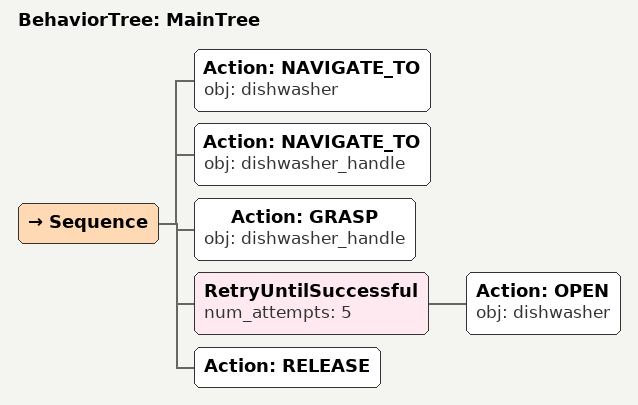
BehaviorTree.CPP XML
<root main_tree_to_execute="MainTree">
  <BehaviorTree ID="MainTree">
    <Sequence>
      <!-- Navigate to dishwasher -->
      <Action ID="NAVIGATE_TO" obj="dishwasher" />
      <!-- Navigate to dishwasher_handle -->
      <Action ID="NAVIGATE_TO" obj="dishwasher_handle" />
      <!-- Grasp dishwasher_handle -->
      <Action ID="GRASP" obj="dishwasher_handle" />
      <!-- Retry OPEN dishwasher up to 5 attempts -->
      <RetryUntilSuccessful num_attempts="5">
        <!-- Open dishwasher -->
        <Action ID="OPEN" obj="dishwasher" />
      </RetryUntilSuccessful>
      <!-- Release -->
      <Action ID="RELEASE" />
    </Sequence>
  </BehaviorTree>
</root>
